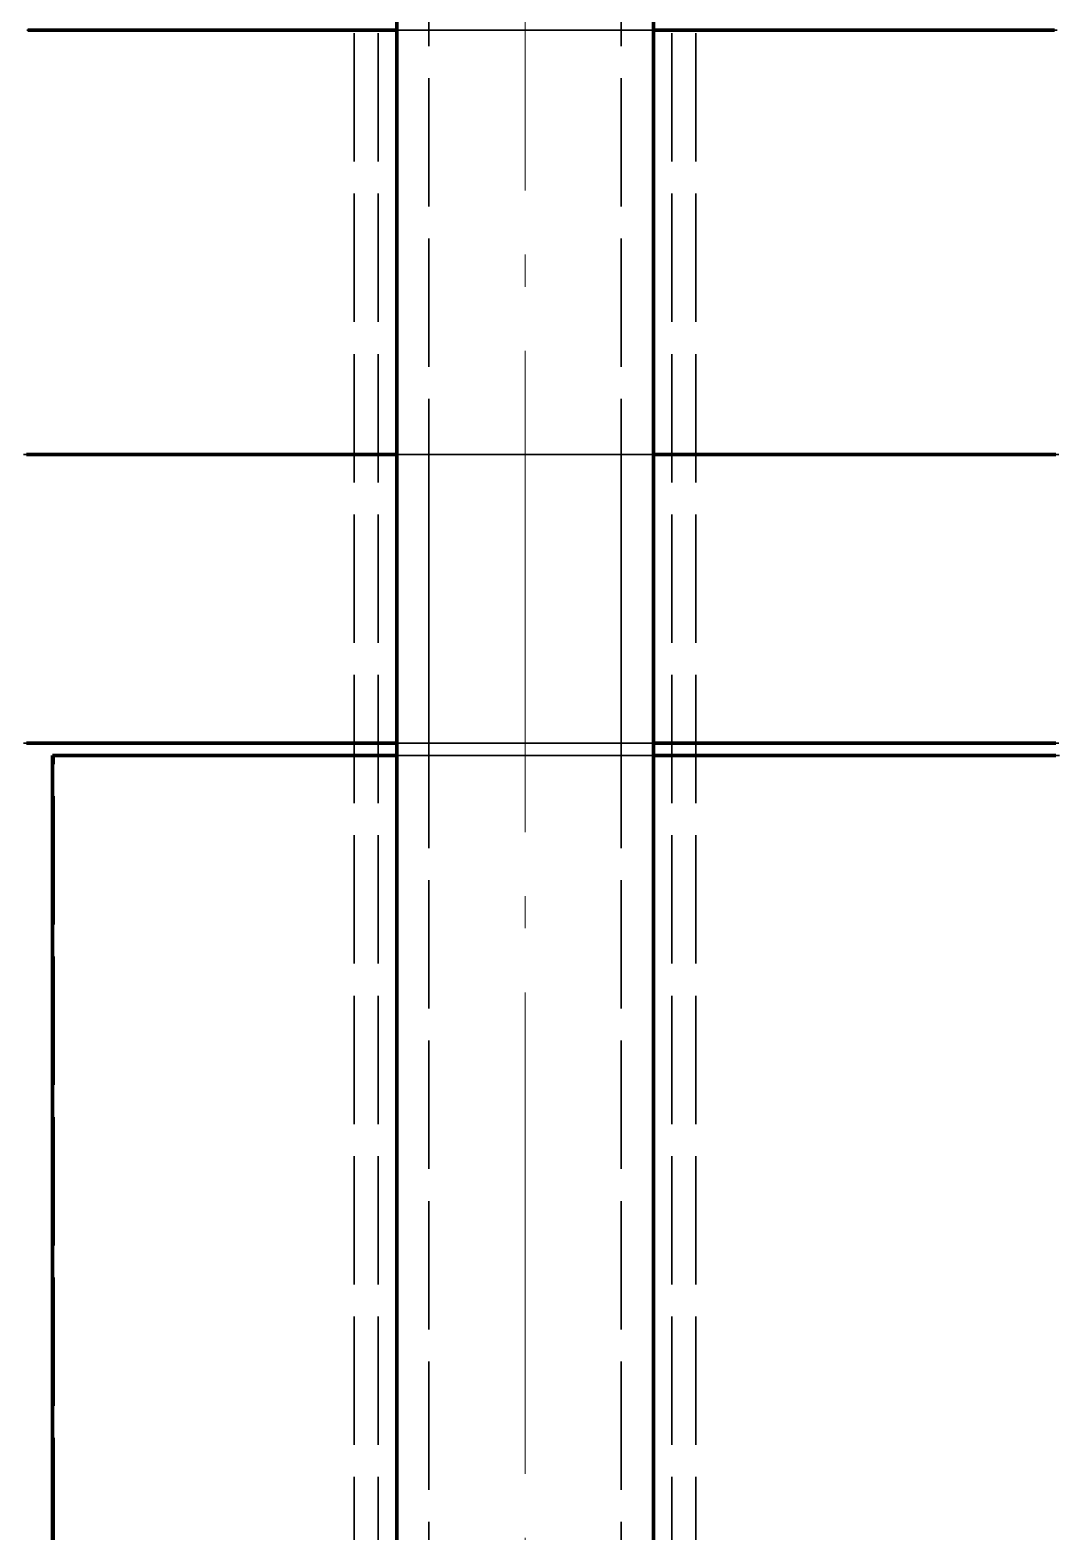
# Model space of a CAD drawing. Header units: millimetres. Extents: x 0 to 2382, y 0 to 420.
# Drawn here: x 300.98 to 332.9, y 266.51 to 313.33 of the extents above; entities that cross this region are included whole.
import ezdxf

# ---------------------------------------------------------------- set-up
doc = ezdxf.new("R2010")
doc.units = ezdxf.units.MM
doc.linetypes.add('IRAM-E-TRAZOS', pattern=[5, 4, -1])
doc.linetypes.add('IRAM-F-TRAZO-PUNTO', pattern=[20, 15, -2, 1, -2])
for name, color, linetype, lineweight in [('01-VISIBLE', 7, 'CONTINUOUS', 70), ('02-OCULTA', 4, 'IRAM-E-TRAZOS', 35), ('03-EJE', 1, 'IRAM-F-TRAZO-PUNTO', 18)]:
    doc.layers.add(name, color=color, linetype=linetype, lineweight=lineweight)

msp = doc.modelspace()

# ---------------------------------------------------------------- linework, layer by layer
at = {"layer": '01-VISIBLE'}
for p, q in [((312.412, 192.828), (312.412, 325.041)), ((320.412, 192.828), (320.412, 325.041)), ((301.687, 220.446), (301.687, 290.71))]:
    msp.add_line(p, q, dxfattribs=at)
for points in [[(300.912, 313.328), (301.162, 313.328), (301.412, 313.328), (301.662, 313.328), (301.912, 313.328), (302.162, 313.328), (302.412, 313.328), (302.662, 313.328), (302.912, 313.328), (303.162, 313.328), (303.412, 313.328), (303.662, 313.328), (303.912, 313.328), (304.162, 313.328), (304.412, 313.328), (304.662, 313.328), (304.912, 313.328), (305.162, 313.328), (305.412, 313.328), (305.662, 313.328), (305.912, 313.328), (306.162, 313.328), (306.412, 313.328), (306.662, 313.328), (306.912, 313.328), (307.162, 313.328), (307.412, 313.328), (307.662, 313.328), (307.912, 313.328), (308.162, 313.328), (308.412, 313.328), (308.662, 313.328), (308.912, 313.328), (309.162, 313.328), (309.412, 313.328), (309.662, 313.328), (309.912, 313.328), (310.162, 313.328), (310.412, 313.328), (310.662, 313.328), (310.912, 313.328), (311.162, 313.328), (311.412, 313.328), (311.662, 313.328), (311.912, 313.328), (312.162, 313.328), (312.412, 313.328)], [(320.412, 313.328), (320.662, 313.328), (320.912, 313.328), (321.162, 313.328), (321.412, 313.328), (321.662, 313.328), (321.912, 313.328), (322.162, 313.328), (322.412, 313.328), (322.662, 313.328), (322.912, 313.328), (323.162, 313.328), (323.412, 313.328), (323.662, 313.328), (323.912, 313.328), (324.162, 313.328), (324.412, 313.328), (324.662, 313.328), (324.912, 313.328), (325.162, 313.328), (325.412, 313.328), (325.662, 313.328), (325.912, 313.328), (326.162, 313.328), (326.412, 313.328), (326.662, 313.328), (326.912, 313.328), (327.162, 313.328), (327.412, 313.328), (327.662, 313.328), (327.912, 313.328), (328.162, 313.328), (328.412, 313.328), (328.662, 313.328), (328.912, 313.328), (329.162, 313.328), (329.412, 313.328), (329.662, 313.328), (329.912, 313.328), (330.162, 313.328), (330.412, 313.328), (330.662, 313.328), (330.912, 313.328), (331.162, 313.328), (331.412, 313.328), (331.662, 313.328), (331.912, 313.328), (332.162, 313.328), (332.412, 313.328), (332.662, 313.328), (332.912, 313.328)], [(300.873, 300.098), (301.124, 300.098), (301.374, 300.098), (301.625, 300.098), (301.876, 300.098), (302.127, 300.098), (302.378, 300.098), (302.629, 300.098), (302.879, 300.098), (303.13, 300.098), (303.381, 300.098), (303.632, 300.098), (303.883, 300.098), (304.134, 300.098), (304.385, 300.098), (304.635, 300.098), (304.886, 300.098), (305.137, 300.098), (305.388, 300.098), (305.639, 300.098), (305.89, 300.098), (306.14, 300.098), (306.391, 300.098), (306.642, 300.098), (306.893, 300.098), (307.144, 300.098), (307.395, 300.098), (307.646, 300.098), (307.896, 300.098), (308.147, 300.098), (308.398, 300.098), (308.649, 300.098), (308.9, 300.098), (309.151, 300.098), (309.401, 300.098), (309.652, 300.098), (309.903, 300.098), (310.154, 300.098), (310.405, 300.098), (310.656, 300.098), (310.907, 300.098), (311.157, 300.098), (311.408, 300.098), (311.659, 300.098), (311.91, 300.098), (312.161, 300.098), (312.412, 300.098)], [(320.412, 300.098), (320.663, 300.098), (320.913, 300.098), (321.164, 300.098), (321.415, 300.098), (321.666, 300.098), (321.917, 300.098), (322.168, 300.098), (322.418, 300.098), (322.669, 300.098), (322.92, 300.098), (323.171, 300.098), (323.422, 300.098), (323.673, 300.098), (323.924, 300.098), (324.174, 300.098), (324.425, 300.098), (324.676, 300.098), (324.927, 300.098), (325.178, 300.098), (325.429, 300.098), (325.679, 300.098), (325.93, 300.098), (326.181, 300.098), (326.432, 300.098), (326.683, 300.098), (326.934, 300.098), (327.185, 300.098), (327.435, 300.098), (327.686, 300.098), (327.937, 300.098), (328.188, 300.098), (328.439, 300.098), (328.69, 300.098), (328.94, 300.098), (329.191, 300.098), (329.442, 300.098), (329.693, 300.098), (329.944, 300.098), (330.195, 300.098), (330.446, 300.098), (330.696, 300.098), (330.947, 300.098), (331.198, 300.098), (331.449, 300.098), (331.7, 300.098), (331.951, 300.098), (332.201, 300.098), (332.452, 300.098), (332.703, 300.098), (332.954, 300.098)], [(300.873, 291.098), (301.124, 291.098), (301.374, 291.098), (301.625, 291.098), (301.876, 291.098), (302.127, 291.098), (302.378, 291.098), (302.629, 291.098), (302.879, 291.098), (303.13, 291.098), (303.381, 291.098), (303.632, 291.098), (303.883, 291.098), (304.134, 291.098), (304.385, 291.098), (304.635, 291.098), (304.886, 291.098), (305.137, 291.098), (305.388, 291.098), (305.639, 291.098), (305.89, 291.098), (306.14, 291.098), (306.391, 291.098), (306.642, 291.098), (306.893, 291.098), (307.144, 291.098), (307.395, 291.098), (307.646, 291.098), (307.896, 291.098), (308.147, 291.098), (308.398, 291.098), (308.649, 291.098), (308.9, 291.098), (309.151, 291.098), (309.401, 291.098), (309.652, 291.098), (309.903, 291.098), (310.154, 291.098), (310.405, 291.098), (310.656, 291.098), (310.907, 291.098), (311.157, 291.098), (311.408, 291.098), (311.659, 291.098), (311.91, 291.098), (312.161, 291.098), (312.412, 291.098)], [(320.412, 291.098), (320.663, 291.098), (320.913, 291.098), (321.164, 291.098), (321.415, 291.098), (321.666, 291.098), (321.917, 291.098), (322.168, 291.098), (322.418, 291.098), (322.669, 291.098), (322.92, 291.098), (323.171, 291.098), (323.422, 291.098), (323.673, 291.098), (323.924, 291.098), (324.174, 291.098), (324.425, 291.098), (324.676, 291.098), (324.927, 291.098), (325.178, 291.098), (325.429, 291.098), (325.679, 291.098), (325.93, 291.098), (326.181, 291.098), (326.432, 291.098), (326.683, 291.098), (326.934, 291.098), (327.185, 291.098), (327.435, 291.098), (327.686, 291.098), (327.937, 291.098), (328.188, 291.098), (328.439, 291.098), (328.69, 291.098), (328.94, 291.098), (329.191, 291.098), (329.442, 291.098), (329.693, 291.098), (329.944, 291.098), (330.195, 291.098), (330.446, 291.098), (330.696, 291.098), (330.947, 291.098), (331.198, 291.098), (331.449, 291.098), (331.7, 291.098), (331.951, 291.098), (332.201, 291.098), (332.452, 291.098), (332.703, 291.098), (332.954, 291.098)], [(301.687, 290.71), (301.942, 290.71), (302.198, 290.71), (302.453, 290.71), (302.708, 290.71), (302.964, 290.71), (303.219, 290.71), (303.474, 290.71), (303.73, 290.71), (303.985, 290.71), (304.24, 290.71), (304.496, 290.71), (304.751, 290.71), (305.007, 290.71), (305.262, 290.71), (305.517, 290.71), (305.773, 290.71), (306.028, 290.71), (306.283, 290.71), (306.539, 290.71), (306.794, 290.71), (307.049, 290.71), (307.305, 290.71), (307.56, 290.71), (307.815, 290.71), (308.071, 290.71), (308.326, 290.71), (308.581, 290.71), (308.837, 290.71), (309.092, 290.71), (309.347, 290.71), (309.603, 290.71), (309.858, 290.71), (310.114, 290.71), (310.369, 290.71), (310.624, 290.71), (310.88, 290.71), (311.135, 290.71), (311.39, 290.71), (311.646, 290.71), (311.901, 290.71), (312.156, 290.71), (312.412, 290.71)], [(320.412, 290.71), (320.663, 290.71), (320.913, 290.71), (321.164, 290.71), (321.415, 290.71), (321.666, 290.71), (321.917, 290.71), (322.168, 290.71), (322.419, 290.71), (322.669, 290.71), (322.92, 290.71), (323.171, 290.71), (323.422, 290.71), (323.673, 290.71), (323.924, 290.71), (324.175, 290.71), (324.425, 290.71), (324.676, 290.71), (324.927, 290.71), (325.178, 290.71), (325.429, 290.71), (325.68, 290.71), (325.931, 290.71), (326.181, 290.71), (326.432, 290.71), (326.683, 290.71), (326.934, 290.71), (327.185, 290.71), (327.436, 290.71), (327.687, 290.71), (327.938, 290.71), (328.188, 290.71), (328.439, 290.71), (328.69, 290.71), (328.941, 290.71), (329.192, 290.71), (329.443, 290.71), (329.694, 290.71), (329.944, 290.71), (330.195, 290.71), (330.446, 290.71), (330.697, 290.71), (330.948, 290.71), (331.199, 290.71), (331.45, 290.71), (331.7, 290.71), (331.951, 290.71), (332.202, 290.71), (332.453, 290.71), (332.704, 290.71), (332.955, 290.71)]]:
    msp.add_lwpolyline(points, dxfattribs=at)
at = {"layer": '02-OCULTA'}
for p, q in [((311.087, 179.228), (311.087, 346.966)), ((311.837, 179.228), (311.837, 346.966)), ((320.987, 179.228), (320.987, 346.966)), ((321.737, 179.228), (321.737, 346.966)), ((313.412, 192.828), (313.412, 325.041)), ((319.412, 192.828), (319.412, 325.041)), ((313.412, 291.098), (313.412, 300.098)), ((313.412, 291.098), (313.412, 300.098)), ((319.412, 291.098), (319.412, 300.098)), ((319.412, 291.098), (319.412, 300.098)), ((301.687, 220.446), (301.687, 290.71)), ((301.733, 290.71), (301.687, 290.71)), ((301.733, 290.71), (301.687, 290.71)), ((301.733, 220.446), (301.733, 290.71)), ((301.733, 220.446), (301.733, 290.71))]:
    msp.add_line(p, q, dxfattribs=at)
for points in [[(316.412, 313.328), (316.161, 313.328), (315.911, 313.328), (315.66, 313.328), (315.41, 313.328), (315.159, 313.328), (314.908, 313.328), (314.658, 313.328), (314.407, 313.328), (314.157, 313.328), (313.906, 313.328), (313.656, 313.328), (313.405, 313.328), (313.155, 313.328), (312.904, 313.328), (312.654, 313.328), (312.403, 313.328), (312.153, 313.328), (311.902, 313.328), (311.652, 313.328), (311.401, 313.328), (311.15, 313.328), (310.9, 313.328), (310.649, 313.328), (310.399, 313.328), (310.148, 313.328), (309.898, 313.328), (309.647, 313.328), (309.397, 313.328), (309.146, 313.328), (308.896, 313.328), (308.645, 313.328), (308.395, 313.328), (308.144, 313.328), (307.894, 313.328), (307.643, 313.328), (307.393, 313.328), (307.142, 313.328), (306.891, 313.328), (306.641, 313.328), (306.39, 313.328), (306.14, 313.328), (305.889, 313.328), (305.639, 313.328), (305.388, 313.328), (305.138, 313.328), (304.887, 313.328), (304.637, 313.328), (304.386, 313.328), (304.136, 313.328), (303.885, 313.328), (303.635, 313.328), (303.384, 313.328), (303.133, 313.328), (302.883, 313.328), (302.632, 313.328), (302.382, 313.328), (302.131, 313.328), (301.881, 313.328), (301.63, 313.328), (301.38, 313.328), (301.129, 313.328), (300.879, 313.328)], [(300.879, 313.328), (301.129, 313.328), (301.38, 313.328), (301.63, 313.328), (301.881, 313.328), (302.131, 313.328), (302.382, 313.328), (302.632, 313.328), (302.883, 313.328), (303.133, 313.328), (303.384, 313.328), (303.635, 313.328), (303.885, 313.328), (304.136, 313.328), (304.386, 313.328), (304.637, 313.328), (304.887, 313.328), (305.138, 313.328), (305.388, 313.328), (305.639, 313.328), (305.889, 313.328), (306.14, 313.328), (306.39, 313.328), (306.641, 313.328), (306.891, 313.328), (307.142, 313.328), (307.393, 313.328), (307.643, 313.328), (307.894, 313.328), (308.144, 313.328), (308.395, 313.328), (308.645, 313.328), (308.896, 313.328), (309.146, 313.328), (309.397, 313.328), (309.647, 313.328), (309.898, 313.328), (310.148, 313.328), (310.399, 313.328), (310.649, 313.328), (310.9, 313.328), (311.15, 313.328), (311.401, 313.328), (311.652, 313.328), (311.902, 313.328), (312.153, 313.328), (312.403, 313.328), (312.654, 313.328), (312.904, 313.328), (313.155, 313.328), (313.405, 313.328), (313.656, 313.328), (313.906, 313.328), (314.157, 313.328), (314.407, 313.328), (314.658, 313.328), (314.908, 313.328), (315.159, 313.328), (315.41, 313.328), (315.66, 313.328), (315.911, 313.328), (316.161, 313.328), (316.412, 313.328), (316.662, 313.328), (316.913, 313.328), (317.163, 313.328), (317.414, 313.328), (317.664, 313.328), (317.915, 313.328), (318.165, 313.328), (318.416, 313.328), (318.666, 313.328), (318.917, 313.328), (319.168, 313.328), (319.418, 313.328), (319.669, 313.328), (319.919, 313.328), (320.17, 313.328), (320.42, 313.328), (320.671, 313.328), (320.921, 313.328), (321.172, 313.328), (321.422, 313.328), (321.673, 313.328), (321.923, 313.328), (322.174, 313.328), (322.424, 313.328), (322.675, 313.328), (322.925, 313.328), (323.176, 313.328), (323.427, 313.328), (323.677, 313.328), (323.928, 313.328), (324.178, 313.328), (324.429, 313.328), (324.679, 313.328), (324.93, 313.328), (325.18, 313.328), (325.431, 313.328), (325.681, 313.328), (325.932, 313.328), (326.182, 313.328), (326.433, 313.328), (326.683, 313.328), (326.934, 313.328), (327.185, 313.328), (327.435, 313.328), (327.686, 313.328), (327.936, 313.328), (328.187, 313.328), (328.437, 313.328), (328.688, 313.328), (328.938, 313.328), (329.189, 313.328), (329.439, 313.328), (329.69, 313.328), (329.94, 313.328), (330.191, 313.328), (330.441, 313.328), (330.692, 313.328), (330.943, 313.328), (331.193, 313.328), (331.444, 313.328), (331.694, 313.328), (331.945, 313.328), (332.195, 313.328), (332.446, 313.328), (332.696, 313.328), (332.947, 313.328)], [(316.412, 313.328), (316.162, 313.328), (315.912, 313.328), (315.662, 313.328), (315.412, 313.328), (315.162, 313.328), (314.912, 313.328), (314.662, 313.328), (314.412, 313.328), (314.162, 313.328), (313.912, 313.328), (313.662, 313.328), (313.412, 313.328), (313.162, 313.328), (312.912, 313.328), (312.662, 313.328), (312.412, 313.328), (312.162, 313.328), (311.912, 313.328), (311.662, 313.328), (311.412, 313.328), (311.162, 313.328), (310.912, 313.328), (310.662, 313.328), (310.412, 313.328), (310.162, 313.328), (309.912, 313.328), (309.662, 313.328), (309.412, 313.328), (309.162, 313.328), (308.912, 313.328), (308.662, 313.328), (308.412, 313.328), (308.162, 313.328), (307.912, 313.328), (307.662, 313.328), (307.412, 313.328), (307.162, 313.328), (306.912, 313.328), (306.662, 313.328), (306.412, 313.328), (306.162, 313.328), (305.912, 313.328), (305.662, 313.328), (305.412, 313.328), (305.162, 313.328), (304.912, 313.328), (304.662, 313.328), (304.412, 313.328), (304.162, 313.328), (303.912, 313.328), (303.662, 313.328), (303.412, 313.328), (303.162, 313.328), (302.912, 313.328), (302.662, 313.328), (302.412, 313.328), (302.162, 313.328), (301.912, 313.328), (301.662, 313.328), (301.412, 313.328), (301.162, 313.328), (300.912, 313.328)], [(312.412, 313.328), (312.67, 313.328), (312.928, 313.328), (313.186, 313.328), (313.444, 313.328), (313.702, 313.328), (313.96, 313.328), (314.218, 313.328), (314.476, 313.328), (314.734, 313.328), (314.992, 313.328), (315.25, 313.328), (315.508, 313.328), (315.767, 313.328), (316.025, 313.328), (316.283, 313.328), (316.541, 313.328), (316.799, 313.328), (317.057, 313.328), (317.315, 313.328), (317.573, 313.328), (317.831, 313.328), (318.089, 313.328), (318.347, 313.328), (318.605, 313.328), (318.863, 313.328), (319.121, 313.328), (319.379, 313.328), (319.637, 313.328), (319.896, 313.328), (320.154, 313.328), (320.412, 313.328)], [(332.999, 313.328), (332.748, 313.328), (332.496, 313.328), (332.245, 313.328), (331.994, 313.328), (331.742, 313.328), (331.491, 313.328), (331.24, 313.328), (330.988, 313.328), (330.737, 313.328), (330.486, 313.328), (330.234, 313.328), (329.983, 313.328), (329.732, 313.328), (329.48, 313.328), (329.229, 313.328), (328.978, 313.328), (328.726, 313.328), (328.475, 313.328), (328.224, 313.328), (327.973, 313.328), (327.721, 313.328), (327.47, 313.328), (327.219, 313.328), (326.967, 313.328), (326.716, 313.328), (326.465, 313.328), (326.213, 313.328), (325.962, 313.328), (325.711, 313.328), (325.459, 313.328), (325.208, 313.328), (324.957, 313.328), (324.705, 313.328), (324.454, 313.328), (324.203, 313.328), (323.951, 313.328), (323.7, 313.328), (323.449, 313.328), (323.197, 313.328), (322.946, 313.328), (322.695, 313.328), (322.443, 313.328), (322.192, 313.328), (321.941, 313.328), (321.689, 313.328), (321.438, 313.328), (321.187, 313.328), (320.935, 313.328), (320.684, 313.328), (320.433, 313.328), (320.182, 313.328), (319.93, 313.328), (319.679, 313.328), (319.428, 313.328), (319.176, 313.328), (318.925, 313.328), (318.674, 313.328), (318.422, 313.328), (318.171, 313.328), (317.92, 313.328), (317.668, 313.328), (317.417, 313.328), (317.166, 313.328), (316.914, 313.328), (316.663, 313.328), (316.412, 313.328)], [(332.947, 313.328), (332.696, 313.328), (332.446, 313.328), (332.195, 313.328), (331.945, 313.328), (331.694, 313.328), (331.444, 313.328), (331.193, 313.328), (330.943, 313.328), (330.692, 313.328), (330.441, 313.328), (330.191, 313.328), (329.94, 313.328), (329.69, 313.328), (329.439, 313.328), (329.189, 313.328), (328.938, 313.328), (328.688, 313.328), (328.437, 313.328), (328.187, 313.328), (327.936, 313.328), (327.686, 313.328), (327.435, 313.328), (327.185, 313.328), (326.934, 313.328), (326.683, 313.328), (326.433, 313.328), (326.182, 313.328), (325.932, 313.328), (325.681, 313.328), (325.431, 313.328), (325.18, 313.328), (324.93, 313.328), (324.679, 313.328), (324.429, 313.328), (324.178, 313.328), (323.928, 313.328), (323.677, 313.328), (323.427, 313.328), (323.176, 313.328), (322.925, 313.328), (322.675, 313.328), (322.424, 313.328), (322.174, 313.328), (321.923, 313.328), (321.673, 313.328), (321.422, 313.328), (321.172, 313.328), (320.921, 313.328), (320.671, 313.328), (320.42, 313.328), (320.17, 313.328), (319.919, 313.328), (319.669, 313.328), (319.418, 313.328), (319.168, 313.328), (318.917, 313.328), (318.666, 313.328), (318.416, 313.328), (318.165, 313.328), (317.915, 313.328), (317.664, 313.328), (317.414, 313.328), (317.163, 313.328), (316.913, 313.328), (316.662, 313.328), (316.412, 313.328)], [(333.045, 300.098), (332.795, 300.098), (332.545, 300.098), (332.295, 300.098), (332.045, 300.098), (331.795, 300.098), (331.545, 300.098), (331.294, 300.098), (331.044, 300.098), (330.794, 300.098), (330.544, 300.098), (330.294, 300.098), (330.044, 300.098), (329.794, 300.098), (329.544, 300.098), (329.293, 300.098), (329.043, 300.098), (328.793, 300.098), (328.543, 300.098), (328.293, 300.098), (328.043, 300.098), (327.793, 300.098), (327.543, 300.098), (327.292, 300.098), (327.042, 300.098), (326.792, 300.098), (326.542, 300.098), (326.292, 300.098), (326.042, 300.098), (325.792, 300.098), (325.541, 300.098), (325.291, 300.098), (325.041, 300.098), (324.791, 300.098), (324.541, 300.098), (324.291, 300.098), (324.041, 300.098), (323.791, 300.098), (323.54, 300.098), (323.29, 300.098), (323.04, 300.098), (322.79, 300.098), (322.54, 300.098), (322.29, 300.098), (322.04, 300.098), (321.789, 300.098), (321.539, 300.098), (321.289, 300.098), (321.039, 300.098), (320.789, 300.098), (320.539, 300.098), (320.289, 300.098), (320.039, 300.098), (319.788, 300.098), (319.538, 300.098), (319.288, 300.098), (319.038, 300.098), (318.788, 300.098), (318.538, 300.098), (318.288, 300.098), (318.038, 300.098), (317.787, 300.098), (317.537, 300.098), (317.287, 300.098), (317.037, 300.098), (316.787, 300.098), (316.537, 300.098), (316.287, 300.098), (316.036, 300.098), (315.786, 300.098), (315.536, 300.098), (315.286, 300.098), (315.036, 300.098), (314.786, 300.098), (314.536, 300.098), (314.286, 300.098), (314.035, 300.098), (313.785, 300.098), (313.535, 300.098), (313.285, 300.098), (313.035, 300.098), (312.785, 300.098), (312.535, 300.098), (312.285, 300.098), (312.034, 300.098), (311.784, 300.098), (311.534, 300.098), (311.284, 300.098), (311.034, 300.098), (310.784, 300.098), (310.534, 300.098), (310.283, 300.098), (310.033, 300.098), (309.783, 300.098), (309.533, 300.098), (309.283, 300.098), (309.033, 300.098), (308.783, 300.098), (308.533, 300.098), (308.282, 300.098), (308.032, 300.098), (307.782, 300.098), (307.532, 300.098), (307.282, 300.098), (307.032, 300.098), (306.782, 300.098), (306.531, 300.098), (306.281, 300.098), (306.031, 300.098), (305.781, 300.098), (305.531, 300.098), (305.281, 300.098), (305.031, 300.098), (304.781, 300.098), (304.53, 300.098), (304.28, 300.098), (304.03, 300.098), (303.78, 300.098), (303.53, 300.098), (303.28, 300.098), (303.03, 300.098), (302.78, 300.098), (302.529, 300.098), (302.279, 300.098), (302.029, 300.098), (301.779, 300.098), (301.529, 300.098), (301.279, 300.098), (301.029, 300.098), (300.778, 300.098)], [(316.412, 300.098), (316.161, 300.098), (315.91, 300.098), (315.659, 300.098), (315.409, 300.098), (315.158, 300.098), (314.907, 300.098), (314.656, 300.098), (314.405, 300.098), (314.155, 300.098), (313.904, 300.098), (313.653, 300.098), (313.402, 300.098), (313.152, 300.098), (312.901, 300.098), (312.65, 300.098), (312.399, 300.098), (312.148, 300.098), (311.898, 300.098), (311.647, 300.098), (311.396, 300.098), (311.145, 300.098), (310.895, 300.098), (310.644, 300.098), (310.393, 300.098), (310.142, 300.098), (309.891, 300.098), (309.641, 300.098), (309.39, 300.098), (309.139, 300.098), (308.888, 300.098), (308.638, 300.098), (308.387, 300.098), (308.136, 300.098), (307.885, 300.098), (307.634, 300.098), (307.384, 300.098), (307.133, 300.098), (306.882, 300.098), (306.631, 300.098), (306.381, 300.098), (306.13, 300.098), (305.879, 300.098), (305.628, 300.098), (305.377, 300.098), (305.127, 300.098), (304.876, 300.098), (304.625, 300.098), (304.374, 300.098), (304.124, 300.098), (303.873, 300.098), (303.622, 300.098), (303.371, 300.098), (303.12, 300.098), (302.87, 300.098), (302.619, 300.098), (302.368, 300.098), (302.117, 300.098), (301.867, 300.098), (301.616, 300.098), (301.365, 300.098), (301.114, 300.098), (300.863, 300.098)], [(300.863, 300.098), (301.114, 300.098), (301.364, 300.098), (301.615, 300.098), (301.866, 300.098), (302.117, 300.098), (302.367, 300.098), (302.618, 300.098), (302.869, 300.098), (303.12, 300.098), (303.371, 300.098), (303.621, 300.098), (303.872, 300.098), (304.123, 300.098), (304.374, 300.098), (304.625, 300.098), (304.875, 300.098), (305.126, 300.098), (305.377, 300.098), (305.628, 300.098), (305.879, 300.098), (306.129, 300.098), (306.38, 300.098), (306.631, 300.098), (306.882, 300.098), (307.132, 300.098), (307.383, 300.098), (307.634, 300.098), (307.885, 300.098), (308.136, 300.098), (308.386, 300.098), (308.637, 300.098), (308.888, 300.098), (309.139, 300.098), (309.39, 300.098), (309.64, 300.098), (309.891, 300.098), (310.142, 300.098), (310.393, 300.098), (310.644, 300.098), (310.894, 300.098), (311.145, 300.098), (311.396, 300.098), (311.647, 300.098), (311.897, 300.098), (312.148, 300.098), (312.399, 300.098), (312.65, 300.098), (312.901, 300.098), (313.151, 300.098), (313.402, 300.098), (313.653, 300.098), (313.904, 300.098), (314.155, 300.098), (314.405, 300.098), (314.656, 300.098), (314.907, 300.098), (315.158, 300.098), (315.409, 300.098), (315.659, 300.098), (315.91, 300.098), (316.161, 300.098), (316.412, 300.098)], [(312.412, 300.098), (312.578, 300.098), (312.745, 300.098), (312.912, 300.098), (313.078, 300.098), (313.245, 300.098), (313.412, 300.098)], [(313.412, 300.098), (313.673, 300.098), (313.933, 300.098), (314.194, 300.098), (314.455, 300.098), (314.716, 300.098), (314.977, 300.098), (315.238, 300.098), (315.499, 300.098), (315.759, 300.098), (316.02, 300.098), (316.281, 300.098), (316.542, 300.098), (316.803, 300.098), (317.064, 300.098), (317.325, 300.098), (317.586, 300.098), (317.846, 300.098), (318.107, 300.098), (318.368, 300.098), (318.629, 300.098), (318.89, 300.098), (319.151, 300.098), (319.412, 300.098)], [(332.963, 300.098), (332.712, 300.098), (332.461, 300.098), (332.211, 300.098), (331.96, 300.098), (331.709, 300.098), (331.458, 300.098), (331.208, 300.098), (330.957, 300.098), (330.706, 300.098), (330.455, 300.098), (330.204, 300.098), (329.954, 300.098), (329.703, 300.098), (329.452, 300.098), (329.201, 300.098), (328.951, 300.098), (328.7, 300.098), (328.449, 300.098), (328.198, 300.098), (327.947, 300.098), (327.697, 300.098), (327.446, 300.098), (327.195, 300.098), (326.944, 300.098), (326.694, 300.098), (326.443, 300.098), (326.192, 300.098), (325.941, 300.098), (325.69, 300.098), (325.44, 300.098), (325.189, 300.098), (324.938, 300.098), (324.687, 300.098), (324.437, 300.098), (324.186, 300.098), (323.935, 300.098), (323.684, 300.098), (323.433, 300.098), (323.183, 300.098), (322.932, 300.098), (322.681, 300.098), (322.43, 300.098), (322.18, 300.098), (321.929, 300.098), (321.678, 300.098), (321.427, 300.098), (321.176, 300.098), (320.926, 300.098), (320.675, 300.098), (320.424, 300.098), (320.173, 300.098), (319.923, 300.098), (319.672, 300.098), (319.421, 300.098), (319.17, 300.098), (318.919, 300.098), (318.669, 300.098), (318.418, 300.098), (318.167, 300.098), (317.916, 300.098), (317.666, 300.098), (317.415, 300.098), (317.164, 300.098), (316.913, 300.098), (316.662, 300.098), (316.412, 300.098)], [(316.412, 300.098), (316.662, 300.098), (316.913, 300.098), (317.164, 300.098), (317.415, 300.098), (317.666, 300.098), (317.916, 300.098), (318.167, 300.098), (318.418, 300.098), (318.669, 300.098), (318.92, 300.098), (319.17, 300.098), (319.421, 300.098), (319.672, 300.098), (319.923, 300.098), (320.174, 300.098), (320.424, 300.098), (320.675, 300.098), (320.926, 300.098), (321.177, 300.098), (321.427, 300.098), (321.678, 300.098), (321.929, 300.098), (322.18, 300.098), (322.431, 300.098), (322.681, 300.098), (322.932, 300.098), (323.183, 300.098), (323.434, 300.098), (323.685, 300.098), (323.935, 300.098), (324.186, 300.098), (324.437, 300.098), (324.688, 300.098), (324.939, 300.098), (325.189, 300.098), (325.44, 300.098), (325.691, 300.098), (325.942, 300.098), (326.192, 300.098), (326.443, 300.098), (326.694, 300.098), (326.945, 300.098), (327.196, 300.098), (327.446, 300.098), (327.697, 300.098), (327.948, 300.098), (328.199, 300.098), (328.45, 300.098), (328.7, 300.098), (328.951, 300.098), (329.202, 300.098), (329.453, 300.098), (329.704, 300.098), (329.954, 300.098), (330.205, 300.098), (330.456, 300.098), (330.707, 300.098), (330.957, 300.098), (331.208, 300.098), (331.459, 300.098), (331.71, 300.098), (331.961, 300.098), (332.211, 300.098), (332.462, 300.098), (332.713, 300.098), (332.964, 300.098)], [(319.412, 300.098), (319.578, 300.098), (319.745, 300.098), (319.912, 300.098), (320.078, 300.098), (320.245, 300.098), (320.412, 300.098)], [(300.778, 291.098), (301.029, 291.098), (301.279, 291.098), (301.529, 291.098), (301.779, 291.098), (302.029, 291.098), (302.279, 291.098), (302.529, 291.098), (302.78, 291.098), (303.03, 291.098), (303.28, 291.098), (303.53, 291.098), (303.78, 291.098), (304.03, 291.098), (304.28, 291.098), (304.53, 291.098), (304.781, 291.098), (305.031, 291.098), (305.281, 291.098), (305.531, 291.098), (305.781, 291.098), (306.031, 291.098), (306.281, 291.098), (306.531, 291.098), (306.782, 291.098), (307.032, 291.098), (307.282, 291.098), (307.532, 291.098), (307.782, 291.098), (308.032, 291.098), (308.282, 291.098), (308.533, 291.098), (308.783, 291.098), (309.033, 291.098), (309.283, 291.098), (309.533, 291.098), (309.783, 291.098), (310.033, 291.098), (310.283, 291.098), (310.534, 291.098), (310.784, 291.098), (311.034, 291.098), (311.284, 291.098), (311.534, 291.098), (311.784, 291.098), (312.034, 291.098), (312.285, 291.098), (312.535, 291.098), (312.785, 291.098), (313.035, 291.098), (313.285, 291.098), (313.535, 291.098), (313.785, 291.098), (314.035, 291.098), (314.286, 291.098), (314.536, 291.098), (314.786, 291.098), (315.036, 291.098), (315.286, 291.098), (315.536, 291.098), (315.786, 291.098), (316.036, 291.098), (316.287, 291.098), (316.537, 291.098), (316.787, 291.098), (317.037, 291.098), (317.287, 291.098), (317.537, 291.098), (317.787, 291.098), (318.038, 291.098), (318.288, 291.098), (318.538, 291.098), (318.788, 291.098), (319.038, 291.098), (319.288, 291.098), (319.538, 291.098), (319.788, 291.098), (320.039, 291.098), (320.289, 291.098), (320.539, 291.098), (320.789, 291.098), (321.039, 291.098), (321.289, 291.098), (321.539, 291.098), (321.789, 291.098), (322.04, 291.098), (322.29, 291.098), (322.54, 291.098), (322.79, 291.098), (323.04, 291.098), (323.29, 291.098), (323.54, 291.098), (323.791, 291.098), (324.041, 291.098), (324.291, 291.098), (324.541, 291.098), (324.791, 291.098), (325.041, 291.098), (325.291, 291.098), (325.541, 291.098), (325.792, 291.098), (326.042, 291.098), (326.292, 291.098), (326.542, 291.098), (326.792, 291.098), (327.042, 291.098), (327.292, 291.098), (327.543, 291.098), (327.793, 291.098), (328.043, 291.098), (328.293, 291.098), (328.543, 291.098), (328.793, 291.098), (329.043, 291.098), (329.293, 291.098), (329.544, 291.098), (329.794, 291.098), (330.044, 291.098), (330.294, 291.098), (330.544, 291.098), (330.794, 291.098), (331.044, 291.098), (331.294, 291.098), (331.545, 291.098), (331.795, 291.098), (332.045, 291.098), (332.295, 291.098), (332.545, 291.098), (332.795, 291.098), (333.045, 291.098)], [(316.412, 291.098), (316.161, 291.098), (315.91, 291.098), (315.659, 291.098), (315.409, 291.098), (315.158, 291.098), (314.907, 291.098), (314.656, 291.098), (314.405, 291.098), (314.155, 291.098), (313.904, 291.098), (313.653, 291.098), (313.402, 291.098), (313.151, 291.098), (312.901, 291.098), (312.65, 291.098), (312.399, 291.098), (312.148, 291.098), (311.897, 291.098), (311.647, 291.098), (311.396, 291.098), (311.145, 291.098), (310.894, 291.098), (310.644, 291.098), (310.393, 291.098), (310.142, 291.098), (309.891, 291.098), (309.64, 291.098), (309.39, 291.098), (309.139, 291.098), (308.888, 291.098), (308.637, 291.098), (308.386, 291.098), (308.136, 291.098), (307.885, 291.098), (307.634, 291.098), (307.383, 291.098), (307.132, 291.098), (306.882, 291.098), (306.631, 291.098), (306.38, 291.098), (306.129, 291.098), (305.879, 291.098), (305.628, 291.098), (305.377, 291.098), (305.126, 291.098), (304.875, 291.098), (304.625, 291.098), (304.374, 291.098), (304.123, 291.098), (303.872, 291.098), (303.621, 291.098), (303.371, 291.098), (303.12, 291.098), (302.869, 291.098), (302.618, 291.098), (302.367, 291.098), (302.117, 291.098), (301.866, 291.098), (301.615, 291.098), (301.364, 291.098), (301.114, 291.098), (300.863, 291.098)], [(316.412, 291.098), (316.161, 291.098), (315.91, 291.098), (315.659, 291.098), (315.409, 291.098), (315.158, 291.098), (314.907, 291.098), (314.656, 291.098), (314.405, 291.098), (314.155, 291.098), (313.904, 291.098), (313.653, 291.098), (313.402, 291.098), (313.152, 291.098), (312.901, 291.098), (312.65, 291.098), (312.399, 291.098), (312.148, 291.098), (311.898, 291.098), (311.647, 291.098), (311.396, 291.098), (311.145, 291.098), (310.895, 291.098), (310.644, 291.098), (310.393, 291.098), (310.142, 291.098), (309.891, 291.098), (309.641, 291.098), (309.39, 291.098), (309.139, 291.098), (308.888, 291.098), (308.638, 291.098), (308.387, 291.098), (308.136, 291.098), (307.885, 291.098), (307.634, 291.098), (307.384, 291.098), (307.133, 291.098), (306.882, 291.098), (306.631, 291.098), (306.381, 291.098), (306.13, 291.098), (305.879, 291.098), (305.628, 291.098), (305.377, 291.098), (305.127, 291.098), (304.876, 291.098), (304.625, 291.098), (304.374, 291.098), (304.124, 291.098), (303.873, 291.098), (303.622, 291.098), (303.371, 291.098), (303.12, 291.098), (302.87, 291.098), (302.619, 291.098), (302.368, 291.098), (302.117, 291.098), (301.867, 291.098), (301.616, 291.098), (301.365, 291.098), (301.114, 291.098), (300.863, 291.098)], [(312.412, 291.098), (312.578, 291.098), (312.745, 291.098), (312.912, 291.098), (313.078, 291.098), (313.245, 291.098), (313.412, 291.098)], [(319.412, 291.098), (319.151, 291.098), (318.89, 291.098), (318.629, 291.098), (318.368, 291.098), (318.107, 291.098), (317.846, 291.098), (317.586, 291.098), (317.325, 291.098), (317.064, 291.098), (316.803, 291.098), (316.542, 291.098), (316.281, 291.098), (316.02, 291.098), (315.759, 291.098), (315.499, 291.098), (315.238, 291.098), (314.977, 291.098), (314.716, 291.098), (314.455, 291.098), (314.194, 291.098), (313.933, 291.098), (313.673, 291.098), (313.412, 291.098)], [(332.963, 291.098), (332.712, 291.098), (332.461, 291.098), (332.211, 291.098), (331.96, 291.098), (331.709, 291.098), (331.458, 291.098), (331.208, 291.098), (330.957, 291.098), (330.706, 291.098), (330.455, 291.098), (330.204, 291.098), (329.954, 291.098), (329.703, 291.098), (329.452, 291.098), (329.201, 291.098), (328.951, 291.098), (328.7, 291.098), (328.449, 291.098), (328.198, 291.098), (327.947, 291.098), (327.697, 291.098), (327.446, 291.098), (327.195, 291.098), (326.944, 291.098), (326.694, 291.098), (326.443, 291.098), (326.192, 291.098), (325.941, 291.098), (325.69, 291.098), (325.44, 291.098), (325.189, 291.098), (324.938, 291.098), (324.687, 291.098), (324.437, 291.098), (324.186, 291.098), (323.935, 291.098), (323.684, 291.098), (323.433, 291.098), (323.183, 291.098), (322.932, 291.098), (322.681, 291.098), (322.43, 291.098), (322.18, 291.098), (321.929, 291.098), (321.678, 291.098), (321.427, 291.098), (321.176, 291.098), (320.926, 291.098), (320.675, 291.098), (320.424, 291.098), (320.173, 291.098), (319.923, 291.098), (319.672, 291.098), (319.421, 291.098), (319.17, 291.098), (318.919, 291.098), (318.669, 291.098), (318.418, 291.098), (318.167, 291.098), (317.916, 291.098), (317.666, 291.098), (317.415, 291.098), (317.164, 291.098), (316.913, 291.098), (316.662, 291.098), (316.412, 291.098)], [(332.964, 291.098), (332.713, 291.098), (332.462, 291.098), (332.211, 291.098), (331.961, 291.098), (331.71, 291.098), (331.459, 291.098), (331.208, 291.098), (330.957, 291.098), (330.707, 291.098), (330.456, 291.098), (330.205, 291.098), (329.954, 291.098), (329.704, 291.098), (329.453, 291.098), (329.202, 291.098), (328.951, 291.098), (328.7, 291.098), (328.45, 291.098), (328.199, 291.098), (327.948, 291.098), (327.697, 291.098), (327.446, 291.098), (327.196, 291.098), (326.945, 291.098), (326.694, 291.098), (326.443, 291.098), (326.192, 291.098), (325.942, 291.098), (325.691, 291.098), (325.44, 291.098), (325.189, 291.098), (324.939, 291.098), (324.688, 291.098), (324.437, 291.098), (324.186, 291.098), (323.935, 291.098), (323.685, 291.098), (323.434, 291.098), (323.183, 291.098), (322.932, 291.098), (322.681, 291.098), (322.431, 291.098), (322.18, 291.098), (321.929, 291.098), (321.678, 291.098), (321.427, 291.098), (321.177, 291.098), (320.926, 291.098), (320.675, 291.098), (320.424, 291.098), (320.174, 291.098), (319.923, 291.098), (319.672, 291.098), (319.421, 291.098), (319.17, 291.098), (318.92, 291.098), (318.669, 291.098), (318.418, 291.098), (318.167, 291.098), (317.916, 291.098), (317.666, 291.098), (317.415, 291.098), (317.164, 291.098), (316.913, 291.098), (316.662, 291.098), (316.412, 291.098)], [(319.412, 291.098), (319.578, 291.098), (319.745, 291.098), (319.912, 291.098), (320.078, 291.098), (320.245, 291.098), (320.412, 291.098)], [(333, 290.71), (332.749, 290.71), (332.499, 290.71), (332.248, 290.71), (331.998, 290.71), (331.747, 290.71), (331.497, 290.71), (331.246, 290.71), (330.996, 290.71), (330.745, 290.71), (330.495, 290.71), (330.244, 290.71), (329.994, 290.71), (329.743, 290.71), (329.493, 290.71), (329.242, 290.71), (328.992, 290.71), (328.741, 290.71), (328.491, 290.71), (328.24, 290.71), (327.99, 290.71), (327.739, 290.71), (327.489, 290.71), (327.238, 290.71), (326.988, 290.71), (326.737, 290.71), (326.487, 290.71), (326.236, 290.71), (325.986, 290.71), (325.735, 290.71), (325.485, 290.71), (325.234, 290.71), (324.984, 290.71), (324.733, 290.71), (324.483, 290.71), (324.232, 290.71), (323.982, 290.71), (323.731, 290.71), (323.481, 290.71), (323.23, 290.71), (322.98, 290.71), (322.729, 290.71), (322.479, 290.71), (322.228, 290.71), (321.978, 290.71), (321.727, 290.71), (321.477, 290.71), (321.226, 290.71), (320.976, 290.71), (320.725, 290.71), (320.475, 290.71), (320.224, 290.71), (319.974, 290.71), (319.723, 290.71), (319.473, 290.71), (319.222, 290.71), (318.972, 290.71), (318.721, 290.71), (318.471, 290.71), (318.22, 290.71), (317.97, 290.71), (317.719, 290.71), (317.469, 290.71), (317.218, 290.71), (316.968, 290.71), (316.717, 290.71), (316.467, 290.71), (316.216, 290.71), (315.966, 290.71), (315.715, 290.71), (315.465, 290.71), (315.214, 290.71), (314.964, 290.71), (314.713, 290.71), (314.463, 290.71), (314.212, 290.71), (313.962, 290.71), (313.711, 290.71), (313.461, 290.71), (313.21, 290.71), (312.96, 290.71), (312.709, 290.71), (312.459, 290.71), (312.208, 290.71), (311.958, 290.71), (311.707, 290.71), (311.457, 290.71), (311.206, 290.71), (310.956, 290.71), (310.705, 290.71), (310.455, 290.71), (310.204, 290.71), (309.954, 290.71), (309.703, 290.71), (309.453, 290.71), (309.202, 290.71), (308.952, 290.71), (308.701, 290.71), (308.451, 290.71), (308.2, 290.71), (307.95, 290.71), (307.699, 290.71), (307.449, 290.71), (307.198, 290.71), (306.948, 290.71), (306.697, 290.71), (306.447, 290.71), (306.196, 290.71), (305.946, 290.71), (305.695, 290.71), (305.445, 290.71), (305.194, 290.71), (304.944, 290.71), (304.693, 290.71), (304.443, 290.71), (304.192, 290.71), (303.942, 290.71), (303.691, 290.71), (303.441, 290.71), (303.19, 290.71), (302.94, 290.71), (302.689, 290.71), (302.439, 290.71), (302.188, 290.71), (301.938, 290.71), (301.687, 290.71)], [(301.733, 290.71), (301.984, 290.71), (302.235, 290.71), (302.486, 290.71), (302.736, 290.71), (302.987, 290.71), (303.238, 290.71), (303.488, 290.71), (303.739, 290.71), (303.99, 290.71), (304.241, 290.71), (304.491, 290.71), (304.742, 290.71), (304.993, 290.71), (305.243, 290.71), (305.494, 290.71), (305.745, 290.71), (305.996, 290.71), (306.246, 290.71), (306.497, 290.71), (306.748, 290.71), (306.998, 290.71), (307.249, 290.71), (307.5, 290.71), (307.751, 290.71), (308.001, 290.71), (308.252, 290.71), (308.503, 290.71), (308.753, 290.71), (309.004, 290.71), (309.255, 290.71), (309.506, 290.71), (309.756, 290.71), (310.007, 290.71), (310.258, 290.71), (310.509, 290.71), (310.759, 290.71), (311.01, 290.71), (311.261, 290.71), (311.511, 290.71), (311.762, 290.71), (312.013, 290.71), (312.264, 290.71), (312.514, 290.71), (312.765, 290.71), (313.016, 290.71), (313.266, 290.71), (313.517, 290.71), (313.768, 290.71), (314.019, 290.71), (314.269, 290.71), (314.52, 290.71), (314.771, 290.71), (315.021, 290.71), (315.272, 290.71), (315.523, 290.71), (315.774, 290.71), (316.024, 290.71), (316.275, 290.71), (316.526, 290.71), (316.776, 290.71), (317.027, 290.71), (317.278, 290.71), (317.529, 290.71), (317.779, 290.71), (318.03, 290.71), (318.281, 290.71), (318.532, 290.71), (318.782, 290.71), (319.033, 290.71), (319.284, 290.71), (319.534, 290.71), (319.785, 290.71), (320.036, 290.71), (320.287, 290.71), (320.537, 290.71), (320.788, 290.71), (321.039, 290.71), (321.289, 290.71), (321.54, 290.71), (321.791, 290.71), (322.042, 290.71), (322.292, 290.71), (322.543, 290.71), (322.794, 290.71), (323.044, 290.71), (323.295, 290.71), (323.546, 290.71), (323.797, 290.71), (324.047, 290.71), (324.298, 290.71), (324.549, 290.71), (324.8, 290.71), (325.05, 290.71), (325.301, 290.71), (325.552, 290.71), (325.802, 290.71), (326.053, 290.71), (326.304, 290.71), (326.555, 290.71), (326.805, 290.71), (327.056, 290.71), (327.307, 290.71), (327.557, 290.71), (327.808, 290.71), (328.059, 290.71), (328.31, 290.71), (328.56, 290.71), (328.811, 290.71), (329.062, 290.71), (329.312, 290.71), (329.563, 290.71), (329.814, 290.71), (330.065, 290.71), (330.315, 290.71), (330.566, 290.71), (330.817, 290.71), (331.067, 290.71), (331.318, 290.71), (331.569, 290.71), (331.82, 290.71), (332.07, 290.71), (332.321, 290.71), (332.572, 290.71), (332.823, 290.71), (333.073, 290.71)], [(333.073, 290.71), (332.823, 290.71), (332.572, 290.71), (332.321, 290.71), (332.07, 290.71), (331.82, 290.71), (331.569, 290.71), (331.318, 290.71), (331.067, 290.71), (330.817, 290.71), (330.566, 290.71), (330.315, 290.71), (330.065, 290.71), (329.814, 290.71), (329.563, 290.71), (329.312, 290.71), (329.062, 290.71), (328.811, 290.71), (328.56, 290.71), (328.31, 290.71), (328.059, 290.71), (327.808, 290.71), (327.557, 290.71), (327.307, 290.71), (327.056, 290.71), (326.805, 290.71), (326.555, 290.71), (326.304, 290.71), (326.053, 290.71), (325.802, 290.71), (325.552, 290.71), (325.301, 290.71), (325.05, 290.71), (324.8, 290.71), (324.549, 290.71), (324.298, 290.71), (324.047, 290.71), (323.797, 290.71), (323.546, 290.71), (323.295, 290.71), (323.044, 290.71), (322.794, 290.71), (322.543, 290.71), (322.292, 290.71), (322.042, 290.71), (321.791, 290.71), (321.54, 290.71), (321.289, 290.71), (321.039, 290.71), (320.788, 290.71), (320.537, 290.71), (320.287, 290.71), (320.036, 290.71), (319.785, 290.71), (319.534, 290.71), (319.284, 290.71), (319.033, 290.71), (318.782, 290.71), (318.532, 290.71), (318.281, 290.71), (318.03, 290.71), (317.779, 290.71), (317.529, 290.71), (317.278, 290.71), (317.027, 290.71), (316.776, 290.71), (316.526, 290.71), (316.275, 290.71), (316.024, 290.71), (315.774, 290.71), (315.523, 290.71), (315.272, 290.71), (315.021, 290.71), (314.771, 290.71), (314.52, 290.71), (314.269, 290.71), (314.019, 290.71), (313.768, 290.71), (313.517, 290.71), (313.266, 290.71), (313.016, 290.71), (312.765, 290.71), (312.514, 290.71), (312.264, 290.71), (312.013, 290.71), (311.762, 290.71), (311.511, 290.71), (311.261, 290.71), (311.01, 290.71), (310.759, 290.71), (310.509, 290.71), (310.258, 290.71), (310.007, 290.71), (309.756, 290.71), (309.506, 290.71), (309.255, 290.71), (309.004, 290.71), (308.753, 290.71), (308.503, 290.71), (308.252, 290.71), (308.001, 290.71), (307.751, 290.71), (307.5, 290.71), (307.249, 290.71), (306.998, 290.71), (306.748, 290.71), (306.497, 290.71), (306.246, 290.71), (305.996, 290.71), (305.745, 290.71), (305.494, 290.71), (305.243, 290.71), (304.993, 290.71), (304.742, 290.71), (304.491, 290.71), (304.241, 290.71), (303.99, 290.71), (303.739, 290.71), (303.488, 290.71), (303.238, 290.71), (302.987, 290.71), (302.736, 290.71), (302.486, 290.71), (302.235, 290.71), (301.984, 290.71), (301.733, 290.71)], [(312.412, 290.71), (312.67, 290.71), (312.928, 290.71), (313.186, 290.71), (313.444, 290.71), (313.702, 290.71), (313.96, 290.71), (314.218, 290.71), (314.476, 290.71), (314.734, 290.71), (314.992, 290.71), (315.25, 290.71), (315.508, 290.71), (315.767, 290.71), (316.025, 290.71), (316.283, 290.71), (316.541, 290.71), (316.799, 290.71), (317.057, 290.71), (317.315, 290.71), (317.573, 290.71), (317.831, 290.71), (318.089, 290.71), (318.347, 290.71), (318.605, 290.71), (318.863, 290.71), (319.121, 290.71), (319.379, 290.71), (319.637, 290.71), (319.896, 290.71), (320.154, 290.71), (320.412, 290.71)]]:
    msp.add_lwpolyline(points, dxfattribs=at)
at = {"layer": '03-EJE'}
msp.add_line((316.412, 168.328), (316.412, 376.471), dxfattribs=at)

doc.saveas('drawing.dxf')
